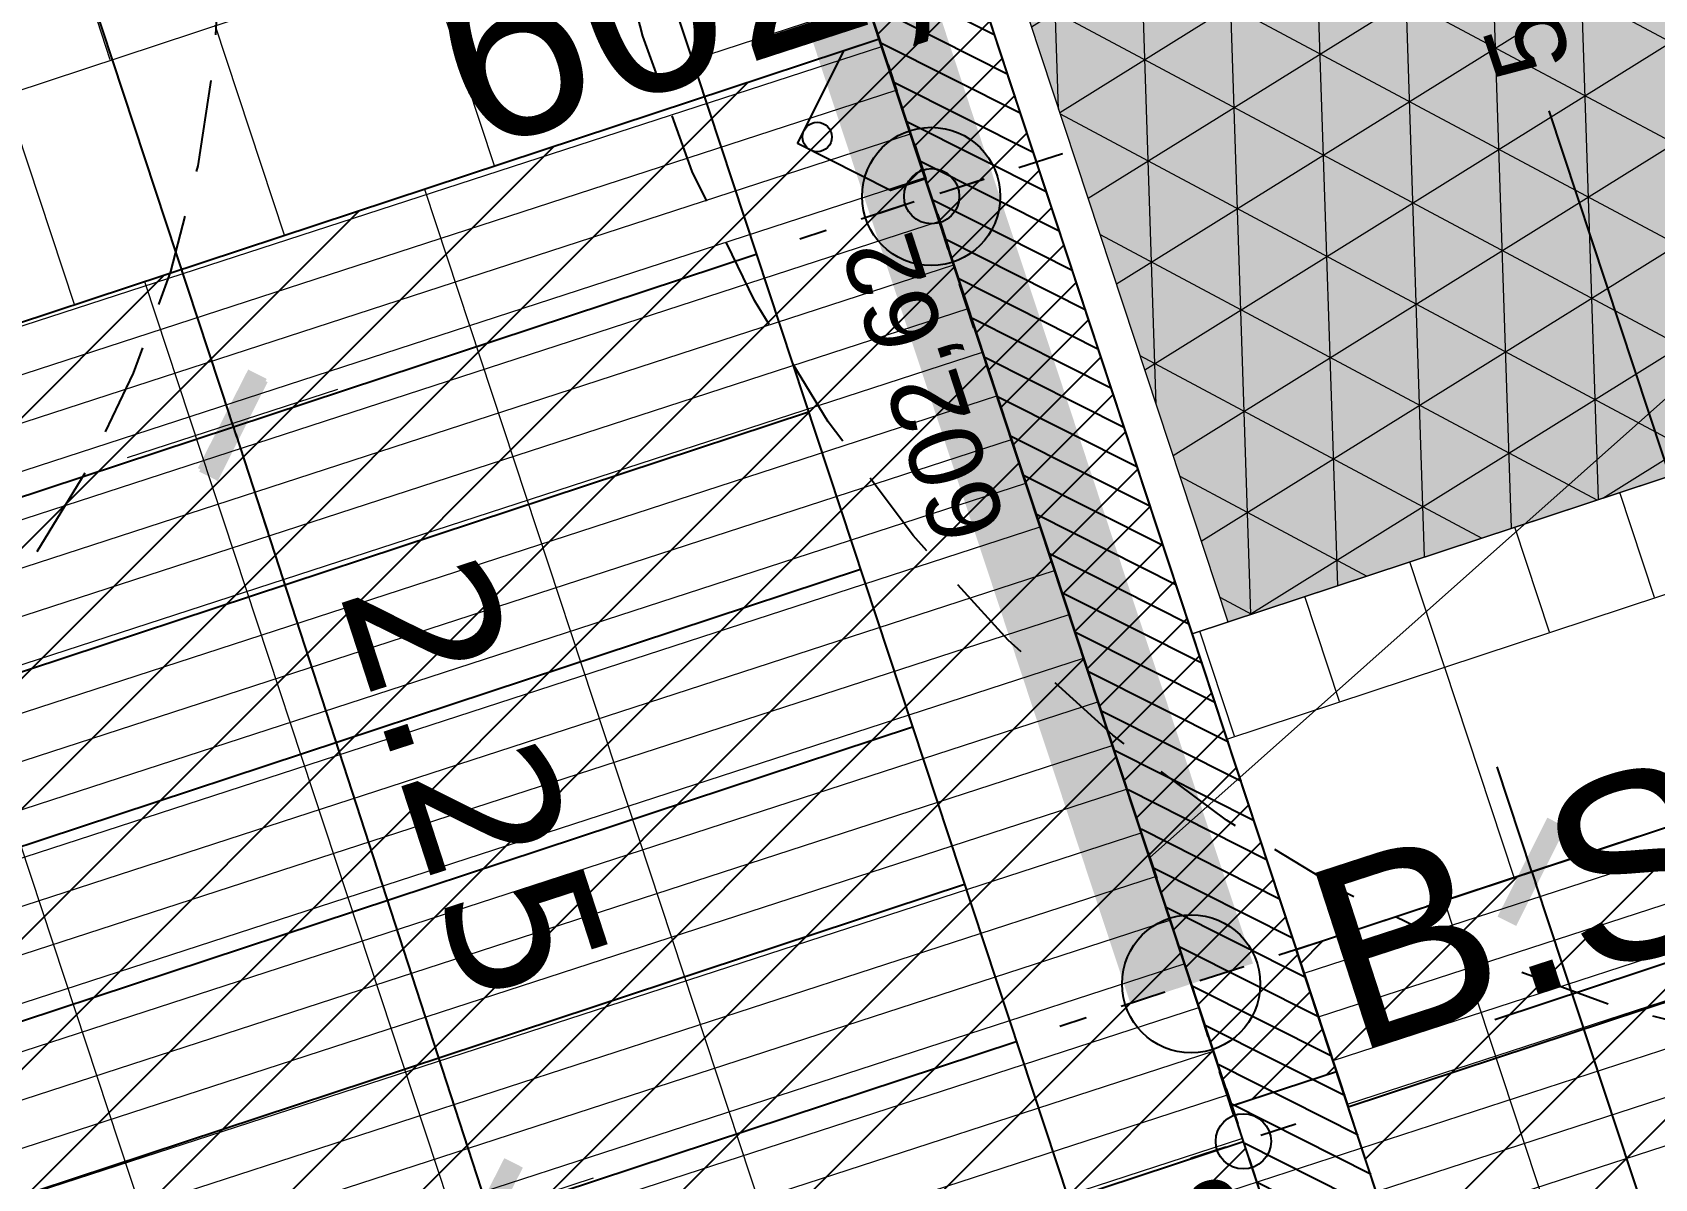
# Model space of a CAD drawing. Header units: metres. Extents: x 678805 to 1359287, y 2747329 to 5497370.
# Drawn here: x 679712.304 to 679716.706, y 2748610.962 to 2748614.071 of the extents above; entities that cross this region are included whole.
import ezdxf
from ezdxf.enums import TextEntityAlignment as Align

# ---------------------------------------------------------------- set-up
doc = ezdxf.new("R2010")
doc.units = ezdxf.units.M
for name, pattern in [('XREF_MON_BUILDINGS$0$DASHEDX2', [1.5, 1, -0.5]), ('XREF_MON_SFT_TREES$0$HIDDEN', [0.375, 0.25, -0.125]), ('XREF_MON_WATERFEATURE$0$DASHEDX2', [1.5, 1, -0.5])]:
    doc.linetypes.add(name, pattern=pattern)
for name, color, linetype in [('00_XREF_MON_HSC_PAVEMENT', 7, 'Continuous'), ('00_XREF_TWQ_BUILDINGS', 7, 'Continuous'), ('00_XREF_TWQ_SFT_TREES', 7, 'Continuous'), ('XREF_MON_BUILDINGS$0$02-L-05 Stair', 6, 'Continuous'), ('XREF_MON_BUILDINGS$0$02-L-05 Stair_Levels', 81, 'Continuous'), ('XREF_MON_BUILDINGS$0$COTAUX', 7, 'Continuous'), ('XREF_MON_GENERAL_LAYOUT$0$02-L-Edge Line', 4, 'Continuous'), ('XREF_MON_GENERAL_LAYOUT$0$02-L-Edge Line Stair +10cm', 6, 'Continuous'), ('XREF_MON_HSC_PAVEMENT$0$02-L-Waterfeatures 01', 151, 'Continuous'), ('XREF_MON_SFT_TREES$0$SL_TREE_CANOPY', 251, 'XREF_MON_SFT_TREES$0$HIDDEN'), ('XREF_MON_WATERFEATURE$0$00_WF_Return', 150, 'Continuous'), ('XREF_MON_WATERFEATURE$0$00_WF_Supply', 170, 'Continuous'), ('XREF_MON_WATERFEATURE$0$COTAUX', 7, 'Continuous')]:
    doc.layers.add(name, color=color, linetype=linetype)
for name, color, linetype, true_color in [('02-L-Waterfeatures 01', 7, 'Continuous', 0x4da6ff), ('XREF_MON_SFT_TREES$0$SL_TREE__DELONIX_REGIA', 7, 'Continuous', 0x8f2400), ('XREF_MON_SFT_TREES$0$SL_TREE_PROSOPIS_CINERARIA', 7, 'Continuous', 0x5f7f00), ('XREF_MON_WATERFEATURE$0$01-TX-Cotes_1-100', 7, 'Continuous', 0x3f5f7f), ('XREF_MON_WATERFEATURE$0$01-TX-Dimensions_1-100', 7, 'Continuous', 0x3f5f7f), ('XREF_MON_WATERFEATURE$0$02-L-Waterfeatures 01', 7, 'Continuous', 0x4da6ff)]:
    doc.layers.add(name, color=color, linetype=linetype, true_color=true_color)
for name, color, linetype, lineweight in [('XREF_MON_BUILDINGS$0$02-L-02 Retaining walls', 4, 'Continuous', 5), ('XREF_MON_BUILDINGS$0$02-L-02 Retaining walls_levels', 21, 'Continuous', 5), ('XREF_MON_GENERAL_LAYOUT$0$02-L-Level Curves 0.25-0.75m', 33, 'Continuous', 5), ('XREF_MON_GENERAL_LAYOUT$0$02-L-Material Change', 251, 'Continuous', 5), ('XREF_MON_HSC_PAVEMENT$0$02-L-B-Flat Bar', 251, 'Continuous', 5)]:
    doc.layers.add(name, color=color, linetype=linetype, lineweight=lineweight)
for name, color, linetype, lineweight, true_color in [('XREF_MON_HSC_PAVEMENT$0$02-L-Joints-Paviment_07_Natural Stone', 7, 'Continuous', 5, 0x998833), ('XREF_MON_HSC_PAVEMENT$0$02-L-Joints-Paviment_07_Precast Concrete Blocks 60X40', 7, 'Continuous', 5, 0x999999), ('XREF_MON_HSC_PAVEMENT$0$03-TR-Pavement_05_Precast irregular Concrete Blocks_Open Joint', 7, 'Continuous', 5, 0x82ae7e), ('XREF_MON_HSC_PAVEMENT$0$03-TR-Pavement_07_Precast irregular Concrete Blocks', 7, 'Continuous', 5, 0xb3b3b3), ('XREF_MON_HSC_PAVEMENT$0$03-TR-Pavement_08_Natural Stone Bleachers', 7, 'Continuous', 5, 0x969696)]:
    doc.layers.add(name, color=color, linetype=linetype, lineweight=lineweight, true_color=true_color)
doc.layers.get('XREF_MON_SFT_TREES$0$SL_TREE__DELONIX_REGIA').off()
doc.layers.get('XREF_MON_SFT_TREES$0$SL_TREE_PROSOPIS_CINERARIA').off()
doc.styles.add('XREF_MON_BUILDINGS$0$E200', font='verdana.ttf', dxfattribs={"height": 0.4})
doc.styles.add('XREF_MON_BUILDINGS$0$Standard', font='arial.ttf')
doc.styles.add('XREF_MON_GENERAL_LAYOUT$0$Standard', font='arial.ttf')
doc.styles.add('XREF_MON_WATERFEATURE$0$Standard', font='arial.ttf')
doc.dimstyles.new('XREF_MON_BUILDINGS$0$E200', dxfattribs={"dimscale": 0.03, "dimtxt": 12, "dimasz": 1, "dimexe": 0.1, "dimexo": 1, "dimgap": 4, "dimtad": 1, "dimzin": 0, "dimdsep": 46, "dimtxsty": 'XREF_MON_BUILDINGS$0$E200', "dimblk1": 'XREF_MON_BUILDINGS$0$LINCOT200', "dimblk2": 'XREF_MON_BUILDINGS$0$LINCOT200', "dimsah": 1, "dimcen": 0.1, "dimdle": 0.1, "dimse1": 1, "dimse2": 1, "dimclrt": 256, "dimadec": 0, "dimazin": 0, "dimtfac": 0.015385, "dimtofl": 0, "dimtmove": 0, "dimatfit": 3, "dimldrblk": 'XREF_MON_BUILDINGS$0$LINCOT200', "dimfxl": 1, "dimtolj": 1, "dimtzin": 0, "dimarcsym": 0})
doc.dimstyles.new('XREF_MON_WATERFEATURE$0$E100', dxfattribs={"dimscale": 0.03, "dimtxt": 7, "dimasz": 0.5, "dimexe": 0.1, "dimexo": 15, "dimgap": 4, "dimtad": 1, "dimzin": 0, "dimdsep": 46, "dimtxsty": 'XREF_MON_WATERFEATURE$0$Standard', "dimblk1": 'XREF_MON_WATERFEATURE$0$LINCOT200', "dimblk2": 'XREF_MON_WATERFEATURE$0$LINCOT200', "dimsah": 1, "dimcen": 0.1, "dimdle": 0.1, "dimclrt": 256, "dimadec": 0, "dimazin": 0, "dimtfac": 0.015385, "dimtofl": 0, "dimtmove": 0, "dimatfit": 3, "dimldrblk": 'XREF_MON_WATERFEATURE$0$LINCOT200', "dimfxl": 1, "dimtolj": 1, "dimtzin": 0, "dimarcsym": 0})
pattern_1 = [(45, (0, 0), (-0.176776695297, 0.176776695297), [])]

# ---------------------------------------------------------------- blocks, each defined once
blk = doc.blocks.new('*U121')
at = {"linetype": 'XREF_MON_BUILDINGS$0$DASHEDX2', "ltscale": 0.5}
for points in [[(0, -1.5), (0, 1.5)], [(1.5, 0), (-1.5, 0)]]:
    blk.add_lwpolyline(points, dxfattribs=at)
blk.add_circle((0, 0), 0.75)
at = {"ltscale": 0.3, "style": 'XREF_MON_BUILDINGS$0$Standard'}
blk.add_attdef('COTES', text='', height=2, dxfattribs=at).set_placement((-0.323, 2.814), align=Align.MIDDLE)
blk = doc.blocks.new('*U122')
at = {"linetype": 'XREF_MON_BUILDINGS$0$DASHEDX2', "ltscale": 0.5}
for points in [[(0, -1.5), (0, 1.5)], [(1.5, 0), (-1.5, 0)]]:
    blk.add_lwpolyline(points, dxfattribs=at)
blk.add_circle((0, 0), 0.75)
at = {"ltscale": 0.3, "style": 'XREF_MON_BUILDINGS$0$Standard'}
blk.add_attdef('COTES', text='', height=2, dxfattribs=at).set_placement((8.726, -0.27), align=Align.MIDDLE)
blk = doc.blocks.new('XREF_MON_BUILDINGS$0$LINCOT200')
for p, q in [((0, -10), (0, 10)), ((0, 0), (10, 0))]:
    blk.add_line(p, q)
at = {"const_width": 1.88}
blk.add_lwpolyline([(3.54, -3.54), (-3.54, 3.54)], dxfattribs=at)
at = {"layer": 'XREF_MON_BUILDINGS$0$COTAUX'}
blk.add_line((0, 0), (-1.25, 0), dxfattribs=at)
blk = doc.blocks.new('*D179')
at = {"layer": 'DEFPOINTS', "color": 0, "transparency": 16777216}
for p in [(679709.3643, 2748629.9187), (679714.7433, 2748613.6264), (679712.8497, 2748613.0012)]:
    blk.add_point(p, dxfattribs=at)
at = {"layer": 'XREF_MON_BUILDINGS$0$02-L-02 Retaining walls_levels', "color": 0, "lineweight": -2, "transparency": 16777216}
blk.add_line((679707.4801, 2748629.265), (679712.8403, 2748613.0297), dxfattribs=at)
at = {"layer": 'XREF_MON_BUILDINGS$0$02-L-02 Retaining walls_levels', "color": 0, "lineweight": -2, "transparency": 16777216, "xscale": 0.03, "yscale": 0.03, "zscale": 0.03}
for p, rotation in [((679707.4707, 2748629.2935), 108.2710311354631), ((679712.8497, 2748613.0012), 288.2710311354631)]:
    blk.add_blockref('XREF_MON_BUILDINGS$0$LINCOT200', p, dxfattribs=dict(at, rotation=rotation))
at = {"layer": 'XREF_MON_BUILDINGS$0$02-L-02 Retaining walls_levels', "transparency": 16777216, "insert": (679710.4716, 2748621.2502), "char_height": 0.4, "attachment_point": 5, "rotation": 288.271, "style": 'XREF_MON_BUILDINGS$0$E200'}
blk.add_mtext('\\A1;17.16', dxfattribs=at)
blk = doc.blocks.new('*D147')
at = {"layer": 'DEFPOINTS', "color": 0, "transparency": 16777216}
for p in [(679714.7433, 2748613.6264), (679715.4386, 2748611.4868), (679713.542, 2748610.8706)]:
    blk.add_point(p, dxfattribs=at)
at = {"layer": 'XREF_MON_BUILDINGS$0$02-L-02 Retaining walls_levels', "color": 0, "lineweight": -2, "transparency": 16777216}
blk.add_line((679712.8561, 2748612.9817), (679713.5327, 2748610.8991), dxfattribs=at)
at = {"layer": 'XREF_MON_BUILDINGS$0$02-L-02 Retaining walls_levels', "color": 0, "lineweight": -2, "transparency": 16777216, "xscale": 0.03, "yscale": 0.03, "zscale": 0.03}
for p, rotation in [((679712.8468, 2748613.0102), 108.0000000071304), ((679713.542, 2748610.8706), 288.0000000071303)]:
    blk.add_blockref('XREF_MON_BUILDINGS$0$LINCOT200', p, dxfattribs=dict(at, rotation=rotation))
at = {"layer": 'XREF_MON_BUILDINGS$0$02-L-02 Retaining walls_levels', "transparency": 16777216, "insert": (679713.5067, 2748612.0419), "char_height": 0.4, "attachment_point": 5, "rotation": 288, "style": 'XREF_MON_BUILDINGS$0$E200'}
blk.add_mtext('\\A1;2.25', dxfattribs=at)
blk = doc.blocks.new('*D132')
at = {"layer": 'DEFPOINTS', "color": 0, "ltscale": 0.3, "transparency": 16777216}
for p in [(679715.7342, 2748611.5829), (679718.9129, 2748604.1036), (679718.2739, 2748603.8926)]:
    blk.add_point(p, dxfattribs=at)
at = {"layer": 'XREF_MON_BUILDINGS$0$02-L-05 Stair_Levels', "color": 0, "lineweight": -2, "ltscale": 0.3, "transparency": 16777216}
blk.add_line((679716.3825, 2748611.7654), (679718.9035, 2748604.1321), dxfattribs=at)
at = {"layer": 'XREF_MON_BUILDINGS$0$02-L-05 Stair_Levels', "color": 0, "lineweight": -2, "ltscale": 0.3, "transparency": 16777216, "xscale": 0.03, "yscale": 0.03, "zscale": 0.03}
for p, rotation in [((679716.3731, 2748611.7939), 108.2760662381187), ((679718.9129, 2748604.1036), 288.2760662381187)]:
    blk.add_blockref('XREF_MON_BUILDINGS$0$LINCOT200', p, dxfattribs=dict(at, rotation=rotation))
at = {"layer": 'XREF_MON_BUILDINGS$0$02-L-05 Stair_Levels', "ltscale": 0.3, "transparency": 16777216, "insert": (679717.9555, 2748608.052), "char_height": 0.4, "attachment_point": 5, "rotation": 288.2761, "style": 'XREF_MON_BUILDINGS$0$E200'}
blk.add_mtext('\\A1;8.10', dxfattribs=at)
blk = doc.blocks.new('XREF_MON_SFT_TREES$0$Prosopis_cineraria')
at = {"layer": 'XREF_MON_SFT_TREES$0$SL_TREE_CANOPY', "linetype": 'XREF_MON_SFT_TREES$0$HIDDEN'}
blk.add_circle((0, 0), 4, dxfattribs=at)
blk = doc.blocks.new('XREF_MON_SFT_TREES$0$delonix.A')
at = {"layer": 'XREF_MON_SFT_TREES$0$SL_TREE_CANOPY', "linetype": 'XREF_MON_SFT_TREES$0$HIDDEN'}
blk.add_circle((0, 0), 3, dxfattribs=at)
blk = doc.blocks.new('XREF_MON_SFT_TREES')
at = {"layer": 'XREF_MON_SFT_TREES$0$SL_TREE__DELONIX_REGIA'}
blk.add_blockref('XREF_MON_SFT_TREES$0$delonix.A', (679709.8138, 2748614.3144), dxfattribs=at)
at = {"layer": 'XREF_MON_SFT_TREES$0$SL_TREE_PROSOPIS_CINERARIA', "rotation": 25.44812939262281}
blk.add_blockref('XREF_MON_SFT_TREES$0$Prosopis_cineraria', (679717.7808, 2748615.2511), dxfattribs=at)
blk = doc.blocks.new('*U490')
at = {"layer": 'XREF_MON_HSC_PAVEMENT$0$02-L-Joints-Paviment_07_Precast Concrete Blocks 60X40'}
blk.add_lwpolyline([(0, 0), (0.0001, -0.6)], dxfattribs=at)
blk = doc.blocks.new('*U491')
at = {"layer": 'XREF_MON_HSC_PAVEMENT$0$02-L-Joints-Paviment_07_Precast Concrete Blocks 60X40', "color": 0, "linetype": 'ByBlock', "lineweight": -2, "transparency": 16777216, "rotation": 198.2640445744111}
for p in [(679714.128, 2748613.8971), (679713.5583, 2748613.7091), (679712.9885, 2748613.5211), (679712.4187, 2748613.333)]:
    blk.add_blockref('*U490', p, dxfattribs=at)
blk = doc.blocks.new('*U492')
at = {"layer": 'XREF_MON_HSC_PAVEMENT$0$02-L-Joints-Paviment_07_Precast Concrete Blocks 60X40'}
blk.add_lwpolyline([(-0.0001, 0), (-0.0019, -0.3)], dxfattribs=at)
blk = doc.blocks.new('*U493')
at = {"layer": 'XREF_MON_HSC_PAVEMENT$0$02-L-Joints-Paviment_07_Precast Concrete Blocks 60X40', "color": 0, "linetype": 'ByBlock', "lineweight": -2, "transparency": 16777216, "rotation": 198.2640445744111}
blk.add_blockref('*U492', (679712.5154, 2748613.9968), dxfattribs=at)
blk = doc.blocks.new('*U494')
at = {"layer": 'XREF_MON_HSC_PAVEMENT$0$02-L-Joints-Paviment_07_Precast Concrete Blocks 60X40'}
blk.add_lwpolyline([(0.6, 0.0026), (0.6001, -0.5974)], dxfattribs=at)
blk = doc.blocks.new('*U495')
at = {"layer": 'XREF_MON_HSC_PAVEMENT$0$02-L-Joints-Paviment_07_Precast Concrete Blocks 60X40', "color": 0, "linetype": 'ByBlock', "lineweight": -2, "transparency": 16777216, "rotation": 198.2705088030784}
blk.add_blockref('*U494', (679716.8942, 2748611.9689), dxfattribs=at)
blk = doc.blocks.new('*U496')
at = {"layer": 'XREF_MON_HSC_PAVEMENT$0$02-L-Joints-Paviment_07_Precast Concrete Blocks 60X40'}
blk.add_lwpolyline([(0, 0), (0, -0.3)], dxfattribs=at)
blk = doc.blocks.new('*U497')
at = {"layer": 'XREF_MON_HSC_PAVEMENT$0$02-L-Joints-Paviment_07_Precast Concrete Blocks 60X40', "color": 0, "linetype": 'ByBlock', "lineweight": -2, "transparency": 16777216, "rotation": 198.2705088030784}
for p in [(679716.706, 2748612.5386), (679716.4211, 2748612.4445), (679716.1362, 2748612.3505), (679715.8513, 2748612.2564), (679715.5665, 2748612.1624)]:
    blk.add_blockref('*U496', p, dxfattribs=at)
blk = doc.blocks.new('XREF_MON_HSC_PAVEMENT')
at = {"layer": 'XREF_MON_HSC_PAVEMENT$0$02-L-Waterfeatures 01'}
h = blk.add_hatch(dxfattribs=at)
h.set_pattern_fill('ANSI31', color=256, scale=0.03)
h.set_pattern_definition([(45, (0, 0), (-0.067351920908, 0.067351920908), [])])
h.paths.add_polyline_path([(679713.9113, 2748614.8787), (679714.2887, 2748615.0034), (679715.5587, 2748611.1578), (679715.8436, 2748611.2517), (679710.4333, 2748627.639), (679710.0535, 2748627.5135), (679709.7683, 2748627.4193)])
at = {"layer": 'XREF_MON_HSC_PAVEMENT$0$03-TR-Pavement_05_Precast irregular Concrete Blocks_Open Joint'}
h = blk.add_hatch(dxfattribs=at)
h.set_pattern_fill('SWAMP', color=256, scale=0.01)
h.set_pattern_definition([(0, (0, 0), (0.127, 0.219970452362), [0.03175, -0.22225]), (90, (0.01588, 0), (-0.127, 0.219970452362), [0.015875, -0.424065904724]), (90, (0.01984, 0), (-0.127, 0.219970452362), [0.0127, -0.427240904724]), (90, (0.0119, 0), (-0.127, 0.219970452362), [0.0127, -0.427240904724]), (60, (0.02381, 0), (-0.126999999827, 0.219970452462), [0.01016, -0.24384]), (120, (0.00794, 0), (-0.253999999827, 1e-10), [0.01016, -0.24384])])
edge = h.paths.add_edge_path()
edge.add_line((679715.5487, 2748612.4722), (679719.728, 2748613.852))
edge.add_line((679719.728, 2748613.852), (679709.7137, 2748630.1362))
edge.add_line((679709.7137, 2748630.1362), (679715.5487, 2748612.4722))
edge.add_line((679715.5487, 2748612.4722), (679719.728, 2748613.852))
at = {"layer": 'XREF_MON_HSC_PAVEMENT$0$03-TR-Pavement_07_Precast irregular Concrete Blocks', "linetype": 'Continuous'}
h = blk.add_hatch(dxfattribs=at)
h.set_pattern_fill('NET3', color=256, scale=0.075, angle=91.9)
h.set_pattern_definition([(91.9, (679724.85914, 2748635.36029), (-0.237994, -0.007895), []), (151.9, (679724.85914, 2748635.36029), (-0.1121597, -0.2100565), []), (211.9, (679724.85914, 2748635.36029), (0.1258344, -0.2021614), [])])
h.paths.add_polyline_path([(679727.2482, 2748636.4977), (679725.217, 2748635.2334), (679725.2178, 2748635.231)], flags=17)
h.paths.add_polyline_path([(679716.6843, 2748648.7976), (679725.1385, 2748623.191), (679714.2472, 2748616.4121), (679715.5487, 2748612.4722), (679729.8088, 2748617.1804), (679723.9856, 2748634.8165), (679724.8591, 2748635.3603), (679727.0913, 2748636.7496), (679720.9108, 2748646.6797)])
at = {"layer": 'XREF_MON_HSC_PAVEMENT$0$03-TR-Pavement_08_Natural Stone Bleachers', "ltscale": 0.3}
h = blk.add_hatch(dxfattribs=at)
h.set_pattern_fill('ANSI31', color=256, scale=0.0393, angle=153)
h.set_pattern_definition([(198, (0, 0), (0.0385583680156, -0.118670454462), [])])
h.paths.add_polyline_path([(679699.013, 2748608.9055), (679702.399, 2748598.6491), (679764.7655, 2748619.2471), (679763.6358, 2748622.6653), (679763.1574, 2748622.5073), (679763.4397, 2748621.6526), (679748.6126, 2748616.7573), (679748.7228, 2748616.4236), (679748.4379, 2748616.3296), (679747.2034, 2748620.0817), (679746.7242, 2748619.9235), (679747.008, 2748619.0643), (679732.1804, 2748614.1718), (679732.3135, 2748613.7423), (679732.0272, 2748613.6478), (679730.757, 2748617.4975), (679730.286, 2748617.3379), (679730.5682, 2748616.4833), (679715.7333, 2748611.5856), (679715.8756, 2748611.1569), (679715.5893, 2748611.0624), (679714.3203, 2748614.9084), (679713.8477, 2748614.7524), (679714.128, 2748613.8971)])
at = {"layer": 'XREF_MON_HSC_PAVEMENT$0$02-L-B-Flat Bar'}
blk.add_lwpolyline([(679730.7582, 2748617.4939), (679715.4512, 2748612.44)], dxfattribs=at)
at = {"layer": 'XREF_MON_HSC_PAVEMENT$0$02-L-Joints-Paviment_07_Natural Stone'}
for points in [[(679713.3684, 2748613.6462), (679716.7544, 2748603.3908)], [(679714.2688, 2748613.4697), (679699.1541, 2748608.4779)], [(679712.6087, 2748613.3954), (679715.9947, 2748603.1399)], [(679711.8491, 2748613.1445), (679715.2351, 2748602.889)], [(679716.1345, 2748611.7181), (679718.6747, 2748604.0267)]]:
    blk.add_lwpolyline(points, dxfattribs=at)
at = {"layer": 'XREF_MON_HSC_PAVEMENT$0$02-L-Waterfeatures 01'}
blk.add_lwpolyline([(679710.0535, 2748627.5135), (679710.4333, 2748627.639), (679715.8436, 2748611.2517), (679715.5587, 2748611.1578), (679714.2887, 2748615.0034), (679713.9113, 2748614.8787), (679709.7683, 2748627.4193), (679710.0535, 2748627.5135)], dxfattribs=at)
at = {"layer": 'XREF_MON_HSC_PAVEMENT$0$02-L-Joints-Paviment_07_Precast Concrete Blocks 60X40'}
for name in ['*U497', '*U495', '*U493', '*U491']:
    blk.add_blockref(name, (0, 0), dxfattribs=at)
blk = doc.blocks.new('XREF_MON_GENERAL_LAYOUT')
at = {"layer": 'XREF_MON_GENERAL_LAYOUT$0$02-L-Edge Line', "ltscale": 0.3}
for points in [[(679709.2675, 2748630.2118), (679715.5901, 2748611.0626)], [(679713.8455, 2748614.7517), (679715.1156, 2748610.9059)], [(679715.1156, 2748610.9059), (679715.5901, 2748611.0626)]]:
    blk.add_lwpolyline(points, dxfattribs=at)
at = {"layer": 'XREF_MON_GENERAL_LAYOUT$0$02-L-Edge Line Stair +10cm'}
for points in [[(679709.6264, 2748630.0818), (679715.8749, 2748611.1567)], [(679715.8749, 2748611.1567), (679730.7094, 2748616.056)], [(679699.153, 2748608.4775), (679714.2688, 2748613.4697)], [(679699.2941, 2748608.0502), (679714.41, 2748613.0424)], [(679699.4353, 2748607.6229), (679714.5511, 2748612.6151)], [(679699.5764, 2748607.1956), (679714.6922, 2748612.1878)], [(679699.7175, 2748606.7683), (679714.8333, 2748611.7605)], [(679699.8586, 2748606.341), (679714.9744, 2748611.3332)], [(679718.2736, 2748603.8925), (679715.8749, 2748611.1567)], [(679715.5901, 2748611.0627), (679717.9888, 2748603.7984)]]:
    blk.add_lwpolyline(points, dxfattribs=at)
at = {"layer": 'XREF_MON_GENERAL_LAYOUT$0$02-L-Level Curves 0.25-0.75m', "ltscale": 0.3}
blk.add_lwpolyline([(679699.9638, 2748606.0224), (679687.7402, 2748601.6903), (679644.7398, 2748665.1147), (679677.4605, 2748674.229), (679716.7625, 2748672.1471), (679716.3927, 2748662.1937), (679718.15, 2748661.0375), (679716.7823, 2748659.8202), (679721.0932, 2748646.7651), (679728.9354, 2748634.1654), (679725.9435, 2748632.0762), (679730.7582, 2748617.4939), (679729.8085, 2748617.1803), (679727.8862, 2748623.0027), (679715.3361, 2748611.8318)], dxfattribs=at)
at = {"layer": 'XREF_MON_GENERAL_LAYOUT$0$02-L-Material Change', "ltscale": 0.3}
for points in [[(679709.7137, 2748630.1362), (679715.5487, 2748612.4722)], [(679715.4512, 2748612.44), (679729.8085, 2748617.1803)], [(679715.5456, 2748612.1537), (679730.38, 2748617.053)], [(679715.7338, 2748611.584), (679730.5682, 2748616.4833)], [(679715.5901, 2748611.0627), (679715.449, 2748611.4899)], [(679715.8435, 2748611.2517), (679715.9846, 2748610.8243), (679715.6999, 2748610.7303), (679715.5587, 2748611.1576)], [(679715.8436, 2748611.2517), (679715.5588, 2748611.1576)]]:
    blk.add_lwpolyline(points, dxfattribs=at)
at = {"layer": 'XREF_MON_GENERAL_LAYOUT$0$02-L-Material Change'}
for points in [[(679698.8237, 2748609.4745), (679713.9395, 2748614.4668)], [(679699.0119, 2748608.9048), (679714.1277, 2748613.897)]]:
    blk.add_lwpolyline(points, dxfattribs=at)
at = {"style": 'XREF_MON_GENERAL_LAYOUT$0$Standard'}
for tag, rotation, p in [('604,00', 330.2643, (679905.7703, 2748776.5578)), ('603,00', 330.2643, (679901.8609, 2748753.4772)), ('600,00', 133.826, (679944.5968, 2748745.1526)), ('602,00', 330.2643, (679883.3192, 2748738.7269)), ('601,00', 117.8906, (679920.972, 2748732.8701)), ('601,00', 330.2643, (679864.7775, 2748723.9765)), ('600,00', 40.8833, (679777.4054, 2748705.4436, 1.17)), ('602,00', 330.2643, (679941.2749, 2748705.483)), ('601,00', 40.8833, (679701.7984, 2748703.8886, 1.17)), ('598,00', 62.091, (679810.2666, 2748702.6187)), ('600,00', 330.2643, (679877.7815, 2748691.1312)), ('600,00', 19.5511, (679920.4438, 2748685.4955)), ('601,00', 330.2643, (679934.8129, 2748683.8036)), ('599,00', 330.2643, (679854.5671, 2748679.0611)), ('600,00', 88.3928, (679743.9135, 2748675.5716)), ('599,00', 20.6086, (679924.2599, 2748675.2164)), ('601,00', 88.3928, (679728.0346, 2748671.3178, -2)), ('602,00', 88.3928, (679711.8258, 2748665.9661, -1)), ('603,00', 88.3928, (679695.6151, 2748660.611)), ('599,00', 40.8833, (679788.8073, 2748655.8292, 1.17)), ('601,00', 40.8833, (679627.6123, 2748644.6026, 1.17)), ('603,00', 41.7058, (679702.4989, 2748628.4844, 1.17)), ('600,00', 40.8833, (679645.925, 2748597.9261, 1.17)), ('599,00', 34.2277, (679673.5744, 2748555.136, 5.34))]:
    blk.add_attdef(tag, text='', height=1, rotation=rotation, dxfattribs=at).set_placement(p, align=Align.MIDDLE)
at = {"ltscale": 0.3, "style": 'XREF_MON_GENERAL_LAYOUT$0$Standard'}
for tag, rotation, p in [('603,50', 330.2643, (679911.5006, 2748760.5702)), ('602,50', 330.2643, (679892.8647, 2748745.8464)), ('600,50', 133.826, (679933.0483, 2748738.7294)), ('601,50', 330.2643, (679873.5807, 2748731.6715)), ('601,50', 101.2857, (679909.522, 2748726.9453)), ('602,50', 330.2643, (679948.6249, 2748713.8598)), ('600,50', 39.606, (679743.2426, 2748706.9713)), ('600,50', 330.2643, (679880.266, 2748702.726)), ('600,50', 17.3537, (679917.6151, 2748690.5539)), ('599,50', 330.2643, (679867.1975, 2748684.7162)), ('599,50', 18.8944, (679921.7104, 2748680.5784)), ('599,50', 39.606, (679778.9915, 2748677.2412)), ('600,50', 88.3928, (679735.9249, 2748673.5861)), ('601,50', 88.3928, (679719.9063, 2748668.581)), ('602,50', 88.3928, (679703.4738, 2748663.4518)), ('598,50', 330.2643, (679861.7651, 2748662.3968)), ('601,50', 39.606, (679610.5133, 2748662.0612)), ('600,00', 41.7058, (679752.3076, 2748637.6854)), ('601,00', 41.7058, (679736.0441, 2748634.5376)), ('599,00', 35.0835, (679763.0433, 2748634.415, 1.17)), ('602,00', 41.7058, (679720.1743, 2748633.0959, 1.17)), ('600,00', 35.0835, (679747.0628, 2748629.9031, 1.17)), ('601,00', 35.0835, (679731.2456, 2748625.2389, 1.17)), ('600,50', 39.606, (679636.9197, 2748621.3387)), ('602,00', 35.0835, (679715.3998, 2748620.6394, 1.17)), ('599,50', 28.7604, (679659.4816, 2748574.3233))]:
    blk.add_attdef(tag, text='', height=1, rotation=rotation, dxfattribs=at).set_placement(p, align=Align.MIDDLE)
blk = doc.blocks.new('*U597')
at = {"linetype": 'XREF_MON_WATERFEATURE$0$DASHEDX2', "ltscale": 0.5}
for points in [[(0, -1.5), (0, 1.5)], [(1.5, 0), (-1.5, 0)]]:
    blk.add_lwpolyline(points, dxfattribs=at)
blk.add_circle((0, 0), 0.75)
at = {"ltscale": 0.3, "style": 'XREF_MON_WATERFEATURE$0$Standard'}
blk.add_attdef('COTES', text='', height=2, dxfattribs=at).set_placement((-4.892, 1.643), align=Align.MIDDLE)
blk = doc.blocks.new('*U598')
at = {"linetype": 'XREF_MON_WATERFEATURE$0$DASHEDX2', "ltscale": 0.5}
for points in [[(0, -1.5), (0, 1.5)], [(1.5, 0), (-1.5, 0)]]:
    blk.add_lwpolyline(points, dxfattribs=at)
blk.add_circle((0, 0), 0.75)
at = {"ltscale": 0.3, "style": 'XREF_MON_WATERFEATURE$0$Standard'}
blk.add_attdef('COTES', text='', height=2, dxfattribs=at).set_placement((-4.862, 1.678), align=Align.MIDDLE)
blk = doc.blocks.new('XREF_MON_WATERFEATURE$0$LINCOT200')
for p, q in [((0, -10), (0, 10)), ((0, 0), (10, 0))]:
    blk.add_line(p, q)
at = {"const_width": 1.88}
blk.add_lwpolyline([(3.54, -3.54), (-3.54, 3.54)], dxfattribs=at)
at = {"layer": 'XREF_MON_WATERFEATURE$0$COTAUX'}
blk.add_line((0, 0), (-1.25, 0), dxfattribs=at)
blk = doc.blocks.new('*D806')
at = {"layer": 'DEFPOINTS', "color": 0, "transparency": 16777216}
for p in [(679714.1597, 2748616.3563), (679717.1401, 2748611.6799), (679715.8454, 2748611.2523)]:
    blk.add_point(p, dxfattribs=at)
at = {"layer": 'XREF_MON_WATERFEATURE$0$01-TX-Dimensions_1-100', "color": 0, "lineweight": -2, "transparency": 16777216}
for p, q in [((679714.587, 2748616.4974), (679715.4572, 2748616.7848)), ((679715.459, 2748616.7696), (679716.174, 2748614.605)), ((679717.1354, 2748611.6941), (679716.4205, 2748613.8587)), ((679716.2727, 2748611.3934), (679717.1429, 2748611.6808))]:
    blk.add_line(p, q, dxfattribs=at)
at = {"layer": 'XREF_MON_WATERFEATURE$0$01-TX-Dimensions_1-100', "color": 0, "lineweight": -2, "transparency": 16777216, "xscale": 0.015, "yscale": 0.015, "zscale": 0.015}
for p, rotation in [((679715.4543, 2748616.7839), 108.2775323127075), ((679717.1401, 2748611.6799), 288.2775323127075)]:
    blk.add_blockref('XREF_MON_WATERFEATURE$0$LINCOT200', p, dxfattribs=dict(at, rotation=rotation))
at = {"layer": 'XREF_MON_WATERFEATURE$0$01-TX-Dimensions_1-100', "transparency": 16777216, "insert": (679716.2972, 2748614.2319), "char_height": 0.21, "attachment_point": 5, "rotation": 108.2775, "style": 'XREF_MON_WATERFEATURE$0$Standard'}
blk.add_mtext('\\A1;5.38', dxfattribs=at)
blk = doc.blocks.new('*D817')
at = {"layer": 'DEFPOINTS', "color": 0, "transparency": 16777216}
for p in [(679715.8454, 2748611.2523), (679719.5698, 2748604.3215), (679718.2769, 2748603.8943)]:
    blk.add_point(p, dxfattribs=at)
at = {"layer": 'XREF_MON_WATERFEATURE$0$01-TX-Dimensions_1-100', "color": 0, "lineweight": -2, "transparency": 16777216}
for p, q in [((679716.2727, 2748611.3935), (679717.1411, 2748611.6804)), ((679717.143, 2748611.6653), (679718.2308, 2748608.3733)), ((679719.565, 2748604.3357), (679718.4772, 2748607.6276)), ((679718.7042, 2748604.0355), (679719.5726, 2748604.3224))]:
    blk.add_line(p, q, dxfattribs=at)
at = {"layer": 'XREF_MON_WATERFEATURE$0$01-TX-Dimensions_1-100', "color": 0, "lineweight": -2, "transparency": 16777216, "xscale": 0.015, "yscale": 0.015, "zscale": 0.015}
for p, rotation in [((679717.1382, 2748611.6795), 108.2864873583796), ((679719.5698, 2748604.3215), 288.2864873583796)]:
    blk.add_blockref('XREF_MON_WATERFEATURE$0$LINCOT200', p, dxfattribs=dict(at, rotation=rotation))
at = {"layer": 'XREF_MON_WATERFEATURE$0$01-TX-Dimensions_1-100', "transparency": 16777216, "insert": (679718.354, 2748608.0005), "char_height": 0.21, "attachment_point": 5, "rotation": 108.2865, "style": 'XREF_MON_WATERFEATURE$0$Standard'}
blk.add_mtext('\\A1;7.75', dxfattribs=at)
blk = doc.blocks.new('XREF_MON_WATERFEATURE$0$WF_R_Overflow')
at = {"layer": 'XREF_MON_WATERFEATURE$0$00_WF_Return'}
blk.add_lwpolyline([(0.3, 0), (0.1, -0.2), (0, -0.2), (0, 0.2), (0.1, 0.2)], close=True, dxfattribs=at)
blk.add_circle((0.2434, 0), 0.04, dxfattribs=at)
blk = doc.blocks.new('XREF_MON_BUILDINGS')
at = {"layer": 'XREF_MON_BUILDINGS$0$02-L-05 Stair'}
h = blk.add_hatch(dxfattribs=at)
h.set_pattern_fill('ANSI31', color=256, scale=2)
h.set_pattern_definition(pattern_1)
h.paths.add_polyline_path([(679715.7342, 2748611.5829), (679731.0411, 2748616.6368), (679733.5805, 2748608.9478), (679718.2739, 2748603.8926)])
h = blk.add_hatch(dxfattribs=at)
h.set_pattern_fill('ANSI31', color=256, scale=2)
h.set_pattern_definition(pattern_1)
h.paths.add_polyline_path([(679699.0129, 2748608.9056), (679714.6019, 2748614.0536), (679717.9883, 2748603.7998), (679702.3999, 2748598.6501)])
at = {"layer": 'XREF_MON_BUILDINGS$0$02-L-02 Retaining walls', "ltscale": 0.3, "const_width": 0.35}
blk.add_lwpolyline([(679709.3643, 2748629.9187), (679715.4505, 2748611.4905)], dxfattribs=at)
at = {"layer": 'XREF_MON_BUILDINGS$0$02-L-05 Stair'}
for points in [[(679715.7342, 2748611.5829), (679731.0411, 2748616.6368), (679733.5805, 2748608.9478), (679718.2739, 2748603.8926)], [(679699.0129, 2748608.9056), (679714.6019, 2748614.0536), (679717.9883, 2748603.7998), (679702.3999, 2748598.6501)]]:
    blk.add_lwpolyline(points, close=True, dxfattribs=at)
at = {"layer": 'XREF_MON_BUILDINGS$0$02-L-02 Retaining walls_levels', "xscale": 0.2499999999999999, "yscale": 0.2499999999999999, "zscale": 0.2499999999999999, "rotation": 18}
for name, p, values in [('*U121', (679714.7433, 2748613.6264), {'COTES': '602,62'}), ('*U122', (679715.4489, 2748611.4902), {'COTES': 'B.S. 601.75'})]:
    blk.add_blockref(name, p, dxfattribs=at).add_auto_attribs(values)
at = {"layer": 'XREF_MON_BUILDINGS$0$02-L-05 Stair_Levels', "ltscale": 0.3, "xscale": 0.2499999999999999, "yscale": 0.2499999999999999, "zscale": 0.2499999999999999, "rotation": 18}
for name, p, values in [('*U121', (679714.7433, 2748613.6264), {'COTES': '602,62'}), ('*U122', (679715.4489, 2748611.4902), {'COTES': 'B.S. 601.75'})]:
    blk.add_blockref(name, p, dxfattribs=at).add_auto_attribs(values)
at = {"layer": 'XREF_MON_BUILDINGS$0$02-L-02 Retaining walls_levels'}
for p1, p2, picture, middle in [((679709.3643, 2748629.9187), (679714.7433, 2748613.6264), '*D179', (679710.4716, 2748621.2502)), ((679714.7433, 2748613.6264), (679715.4386, 2748611.4868), '*D147', (679713.5067, 2748612.0419))]:
    dim = blk.add_aligned_dim(p1=p1, p2=p2, distance=-1.9942, dimstyle='XREF_MON_BUILDINGS$0$E200', dxfattribs=at)
    dim.commit()
    dim.dimension.update_dxf_attribs({"geometry": picture, "text_midpoint": middle})
at = {"layer": 'XREF_MON_BUILDINGS$0$02-L-05 Stair_Levels', "ltscale": 0.3}
dim = blk.add_aligned_dim(p1=(679715.7342, 2748611.5829), p2=(679718.2739, 2748603.8926), distance=0.6729, dimstyle='XREF_MON_BUILDINGS$0$E200', dxfattribs=at)
dim.commit()
dim.dimension.update_dxf_attribs({"geometry": '*D132', "text_midpoint": (679717.9555, 2748608.052)})
blk = doc.blocks.new('XREF_MON_WATERFEATURE')
at = {"layer": 'XREF_MON_WATERFEATURE$0$02-L-Waterfeatures 01'}
h = blk.add_hatch(dxfattribs=at)
h.set_pattern_fill('ANSI31', color=256, scale=0.025)
h.set_pattern_definition([(153.27658, (679683.005976, 2748603.73703), (-0.03569367, -0.07089677), [])])
h.paths.add_polyline_path([(679710.1485, 2748627.5449), (679710.4331, 2748627.6396), (679718.2756, 2748603.8932), (679717.9912, 2748603.8018)])
at = {"layer": 'XREF_MON_WATERFEATURE$0$00_WF_Supply', "rotation": 198.2717861488219}
blk.add_blockref('XREF_MON_WATERFEATURE$0$WF_R_Overflow', (679714.6652, 2748613.864), dxfattribs=at)
at = {"layer": 'XREF_MON_WATERFEATURE$0$01-TX-Cotes_1-100', "ltscale": 0.3, "xscale": 0.1, "yscale": 0.1, "zscale": 0.1, "rotation": 108}
for name, p, values in [('*U597', (679714.7447, 2748613.6269), {'COTES': '602,62'}), ('*U598', (679715.5906, 2748611.0628), {'COTES': '601.75'})]:
    blk.add_blockref(name, p, dxfattribs=at).add_auto_attribs(values)
at = {"layer": 'XREF_MON_WATERFEATURE$0$01-TX-Dimensions_1-100'}
for p1, p2, distance, picture, middle in [((679714.1597, 2748616.3563), (679715.8454, 2748611.2523), 1.3635, '*D806', (679716.2972, 2748614.2319)), ((679715.8454, 2748611.2523), (679718.2769, 2748603.8943), 1.3616, '*D817', (679718.354, 2748608.0005))]:
    dim = blk.add_aligned_dim(p1=p1, p2=p2, distance=distance, dimstyle='XREF_MON_WATERFEATURE$0$E100', override={"dimtad": 0}, dxfattribs=at)
    dim.commit()
    dim.dimension.update_dxf_attribs({"geometry": picture, "text_midpoint": middle})

msp = doc.modelspace()

# ---------------------------------------------------------------- block references
at = {"layer": '00_XREF_MON_HSC_PAVEMENT'}
msp.add_blockref('XREF_MON_HSC_PAVEMENT', (0, 0), dxfattribs=at)

# ---------------------------------------------------------------- next in the draw order: block references
at = {"layer": '00_XREF_TWQ_BUILDINGS'}
msp.add_blockref('XREF_MON_BUILDINGS', (0, 0), dxfattribs=at)

# ---------------------------------------------------------------- next in the draw order: block references
msp.add_blockref('XREF_MON_BUILDINGS', (0, 0))

# ---------------------------------------------------------------- next in the draw order: block references
at = {"layer": '00_XREF_TWQ_SFT_TREES'}
msp.add_blockref('XREF_MON_SFT_TREES', (0, 0), dxfattribs=at)
at = {"layer": '02-L-Waterfeatures 01', "color": 18, "true_color": 0x000000}
for name in ['XREF_MON_WATERFEATURE', 'XREF_MON_GENERAL_LAYOUT']:
    msp.add_blockref(name, (0, 0), dxfattribs=at)

doc.saveas('drawing.dxf')
